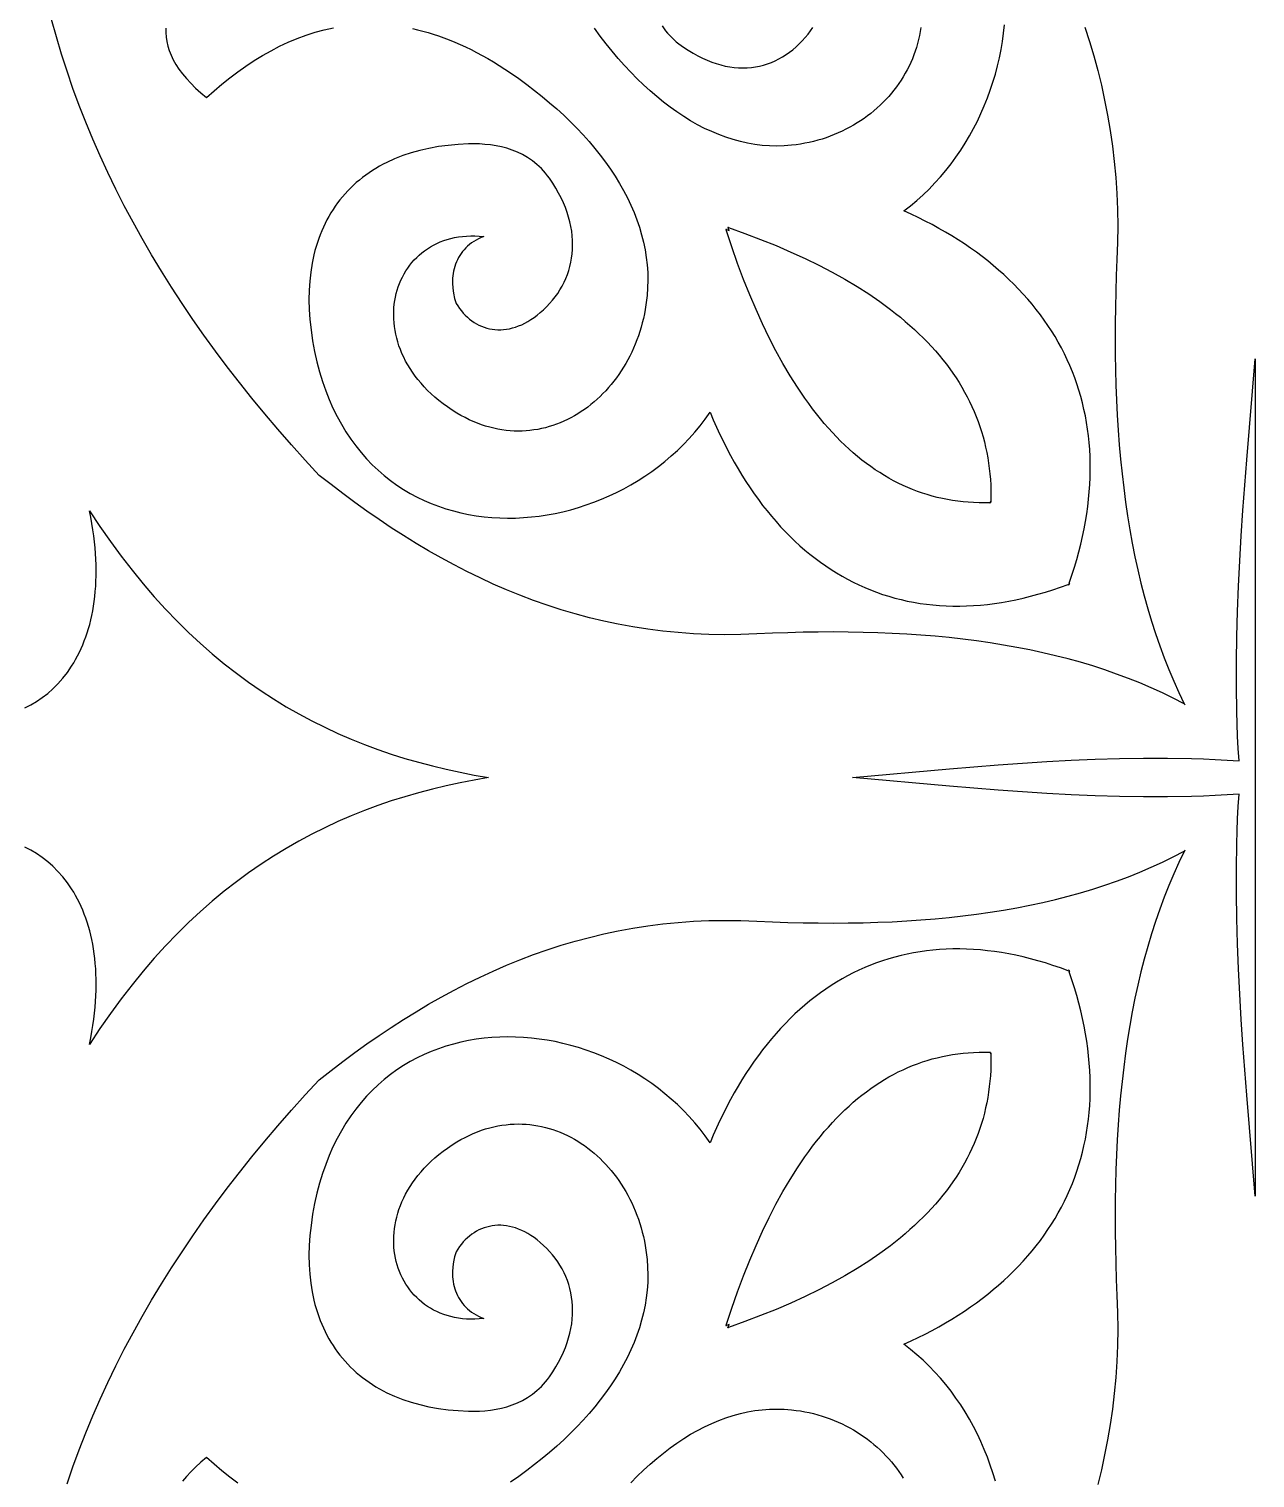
# Model space of a CAD drawing. Extents: x -375 to 375, y -1025 to 1025.
# Drawn here: x -197.2 to -125, y -509.4 to -424.1 of the extents above; entities that cross this region are included whole.
import ezdxf

# ---------------------------------------------------------------- set-up
doc = ezdxf.new("R2010")
doc.units = 0
doc.layers.add('LAYER_1', color=18, linetype='CONTINUOUS')

msp = doc.modelspace()

# ---------------------------------------------------------------- linework, layer by layer
at = {"layer": 'LAYER_1'}
for points in [[(-135.022, -423.998), (-134.749, -424.839), (-134.494, -425.69), (-134.26, -426.549), (-134.045, -427.418), (-133.85, -428.297), (-133.676, -429.186), (-133.523, -430.085), (-133.393, -430.995), (-133.284, -431.915), (-133.198, -432.846), (-133.135, -433.788), (-133.096, -434.742), (-133.081, -435.707), (-133.09, -436.684), (-133.125, -437.673), (-133.164, -438.624), (-133.196, -439.567), (-133.218, -440.504), (-133.231, -441.433), (-133.236, -442.355), (-133.231, -443.269), (-133.216, -444.176), (-133.191, -445.074), (-133.157, -445.965), (-133.112, -446.847), (-133.057, -447.721), (-132.992, -448.586), (-132.915, -449.442), (-132.828, -450.29), (-132.73, -451.128), (-132.62, -451.958), (-132.499, -452.777), (-132.366, -453.588), (-132.221, -454.388), (-132.064, -455.179), (-131.895, -455.959), (-131.713, -456.73), (-131.519, -457.49), (-131.312, -458.239), (-131.091, -458.978), (-130.858, -459.705), (-130.611, -460.422), (-130.35, -461.128), (-130.075, -461.822), (-129.787, -462.504), (-129.484, -463.175), (-129.167, -463.834), (-129.109, -463.891), (-129.129, -463.883), (-129.12, -463.902), (-129.175, -463.843), (-129.809, -463.513), (-130.454, -463.198), (-131.11, -462.897), (-131.777, -462.612), (-132.455, -462.341), (-133.144, -462.084), (-133.843, -461.841), (-134.553, -461.611), (-135.273, -461.396), (-136.004, -461.194), (-136.744, -461.005), (-137.495, -460.829), (-138.255, -460.665), (-139.024, -460.515), (-139.803, -460.376), (-140.591, -460.25), (-141.388, -460.136), (-142.194, -460.034), (-143.009, -459.943), (-143.832, -459.864), (-144.663, -459.796), (-145.503, -459.738), (-146.351, -459.692), (-147.207, -459.656), (-148.071, -459.631), (-148.942, -459.615), (-149.821, -459.61), (-150.707, -459.614), (-151.601, -459.628), (-152.501, -459.651), (-153.408, -459.684), (-154.322, -459.725), (-155.272, -459.761), (-156.211, -459.771), (-157.139, -459.755), (-158.055, -459.714), (-158.961, -459.649), (-159.856, -459.559), (-160.74, -459.446), (-161.614, -459.31), (-162.479, -459.151), (-163.333, -458.97), (-164.178, -458.768), (-165.013, -458.544), (-165.839, -458.3), (-166.656, -458.035), (-167.465, -457.751), (-168.265, -457.448), (-169.056, -457.126), (-169.84, -456.786), (-170.615, -456.428), (-171.383, -456.053), (-172.144, -455.661), (-172.897, -455.253), (-173.643, -454.829), (-174.382, -454.39), (-175.115, -453.936), (-175.841, -453.468), (-176.562, -452.986), (-177.276, -452.49), (-177.984, -451.982), (-178.687, -451.462), (-179.385, -450.93), (-180.077, -450.386), (-180.908, -449.487), (-181.72, -448.583), (-182.513, -447.675), (-183.286, -446.763), (-184.041, -445.847), (-184.776, -444.927), (-185.492, -444.002), (-186.188, -443.073), (-186.864, -442.14), (-187.52, -441.202), (-188.157, -440.26), (-188.774, -439.313), (-189.37, -438.362), (-189.947, -437.407), (-190.502, -436.447), (-191.038, -435.482), (-191.553, -434.513), (-192.047, -433.539), (-192.521, -432.561), (-192.974, -431.578), (-193.406, -430.59), (-193.817, -429.598), (-194.206, -428.601), (-194.575, -427.599), (-194.922, -426.592), (-195.247, -425.581), (-195.551, -424.564), (-195.833, -423.543)], [(-189.103, -424.047), (-189.111, -424.311), (-189.095, -424.577), (-189.057, -424.843), (-188.996, -425.111), (-188.912, -425.38), (-188.803, -425.65), (-188.671, -425.921), (-188.515, -426.194), (-188.335, -426.468), (-188.13, -426.744), (-187.899, -427.021), (-187.644, -427.299), (-187.363, -427.579), (-187.057, -427.86), (-186.724, -428.142), (-186.271, -427.741), (-185.812, -427.354), (-185.347, -426.983), (-184.874, -426.627), (-184.395, -426.289), (-183.91, -425.968), (-183.417, -425.667), (-182.918, -425.384), (-182.413, -425.123), (-181.9, -424.882), (-181.38, -424.664), (-180.854, -424.468), (-180.321, -424.297), (-179.781, -424.15), (-179.233, -424.028)], [(-174.599, -424.078), (-174.294, -424.147), (-173.987, -424.224), (-173.678, -424.31), (-173.367, -424.405), (-173.055, -424.508), (-172.741, -424.62), (-172.425, -424.741), (-172.106, -424.871), (-171.787, -425.01), (-171.465, -425.159), (-171.141, -425.316), (-170.816, -425.484), (-170.488, -425.66), (-170.159, -425.847), (-169.828, -426.043), (-169.495, -426.249), (-169.16, -426.466), (-168.823, -426.692), (-168.339, -427.029), (-167.866, -427.374), (-167.406, -427.724), (-166.958, -428.081), (-166.522, -428.444), (-166.1, -428.812), (-165.691, -429.187), (-165.295, -429.566), (-164.914, -429.951), (-164.547, -430.341), (-164.194, -430.736), (-163.857, -431.135), (-163.535, -431.539), (-163.229, -431.947), (-162.938, -432.359), (-162.664, -432.775), (-162.407, -433.195), (-162.167, -433.618), (-161.944, -434.044), (-161.739, -434.474), (-161.552, -434.907), (-161.384, -435.342), (-161.234, -435.78), (-161.103, -436.22), (-160.992, -436.662), (-160.9, -437.106), (-160.828, -437.552), (-160.777, -438), (-160.747, -438.449), (-160.737, -438.899), (-160.749, -439.35), (-160.783, -439.802), (-160.812, -440.077), (-160.849, -440.349), (-160.893, -440.619), (-160.943, -440.886), (-161, -441.149), (-161.064, -441.409), (-161.135, -441.666), (-161.212, -441.92), (-161.295, -442.17), (-161.384, -442.416), (-161.48, -442.658), (-161.581, -442.896), (-161.688, -443.13), (-161.801, -443.36), (-161.919, -443.586), (-162.043, -443.807), (-162.172, -444.024), (-162.306, -444.236), (-162.445, -444.443), (-162.589, -444.645), (-162.738, -444.842), (-162.892, -445.034), (-163.05, -445.22), (-163.213, -445.401), (-163.38, -445.576), (-163.552, -445.746), (-163.727, -445.91), (-163.906, -446.067), (-164.09, -446.219), (-164.277, -446.365), (-164.467, -446.504), (-164.661, -446.636), (-164.859, -446.763), (-165.059, -446.882), (-165.263, -446.994), (-165.47, -447.1), (-165.679, -447.198), (-165.892, -447.29), (-166.107, -447.374), (-166.324, -447.45), (-166.544, -447.519), (-166.766, -447.58), (-166.991, -447.633), (-167.217, -447.679), (-167.445, -447.716), (-167.675, -447.745), (-167.907, -447.766), (-168.14, -447.778), (-168.374, -447.782), (-168.61, -447.776), (-168.847, -447.763), (-169.086, -447.74), (-169.325, -447.708), (-169.564, -447.666), (-169.805, -447.616), (-170.046, -447.556), (-170.287, -447.486), (-170.529, -447.407), (-170.771, -447.318), (-171.013, -447.219), (-171.255, -447.11), (-171.497, -446.99), (-171.739, -446.86), (-171.98, -446.72), (-172.261, -446.542), (-172.53, -446.36), (-172.788, -446.172), (-173.033, -445.98), (-173.267, -445.784), (-173.49, -445.585), (-173.701, -445.381), (-173.901, -445.174), (-174.09, -444.965), (-174.267, -444.752), (-174.434, -444.537), (-174.59, -444.319), (-174.735, -444.099), (-174.869, -443.878), (-174.993, -443.655), (-175.107, -443.431), (-175.21, -443.206), (-175.303, -442.98), (-175.386, -442.754), (-175.459, -442.527), (-175.521, -442.3), (-175.575, -442.074), (-175.618, -441.849), (-175.652, -441.624), (-175.677, -441.4), (-175.692, -441.178), (-175.698, -440.957), (-175.694, -440.738), (-175.682, -440.521), (-175.661, -440.307), (-175.631, -440.095), (-175.592, -439.887), (-175.545, -439.681), (-175.489, -439.479), (-175.425, -439.281), (-175.352, -439.086), (-175.272, -438.896), (-175.183, -438.711), (-175.086, -438.53), (-174.982, -438.354), (-174.869, -438.183), (-174.75, -438.018), (-174.622, -437.859), (-174.487, -437.706), (-174.345, -437.559), (-174.196, -437.419), (-174.04, -437.286), (-173.876, -437.159), (-173.706, -437.04), (-173.529, -436.929), (-173.345, -436.826), (-173.155, -436.731), (-172.958, -436.644), (-172.755, -436.566), (-172.546, -436.497), (-172.33, -436.437), (-172.109, -436.386), (-171.882, -436.346), (-171.648, -436.315), (-171.41, -436.295), (-171.165, -436.285), (-170.915, -436.285), (-170.66, -436.297), (-170.399, -436.32), (-170.556, -436.385), (-170.706, -436.456), (-170.848, -436.533), (-170.983, -436.615), (-171.111, -436.702), (-171.232, -436.794), (-171.346, -436.892), (-171.453, -436.993), (-171.552, -437.099), (-171.645, -437.21), (-171.731, -437.324), (-171.81, -437.442), (-171.882, -437.564), (-171.948, -437.689), (-172.006, -437.817), (-172.058, -437.948), (-172.104, -438.081), (-172.142, -438.217), (-172.175, -438.356), (-172.2, -438.496), (-172.232, -438.782), (-172.239, -439.073), (-172.221, -439.369), (-172.177, -439.666), (-172.109, -439.964), (-172.018, -440.26), (-171.922, -440.414), (-171.821, -440.56), (-171.714, -440.7), (-171.602, -440.832), (-171.484, -440.957), (-171.362, -441.074), (-171.234, -441.183), (-171.102, -441.284), (-170.966, -441.377), (-170.825, -441.462), (-170.68, -441.538), (-170.531, -441.605), (-170.379, -441.664), (-170.223, -441.713), (-170.065, -441.752), (-169.903, -441.782), (-169.738, -441.803), (-169.571, -441.813), (-169.401, -441.813), (-169.23, -441.803), (-169.056, -441.783), (-168.88, -441.751), (-168.704, -441.709), (-168.525, -441.656), (-168.346, -441.591), (-168.165, -441.515), (-167.984, -441.427), (-167.803, -441.328), (-167.621, -441.216), (-167.439, -441.092), (-167.257, -440.955), (-167.075, -440.806), (-166.88, -440.633), (-166.693, -440.453), (-166.517, -440.266), (-166.35, -440.074), (-166.193, -439.875), (-166.046, -439.67), (-165.91, -439.459), (-165.785, -439.243), (-165.67, -439.021), (-165.567, -438.795), (-165.475, -438.563), (-165.394, -438.326), (-165.325, -438.085), (-165.268, -437.84), (-165.223, -437.59), (-165.191, -437.337), (-165.171, -437.079), (-165.164, -436.818), (-165.17, -436.554), (-165.189, -436.286), (-165.222, -436.016), (-165.268, -435.742), (-165.328, -435.466), (-165.403, -435.187), (-165.491, -434.907), (-165.594, -434.624), (-165.712, -434.339), (-165.845, -434.053), (-165.993, -433.765), (-166.156, -433.476), (-166.335, -433.185), (-166.529, -432.894), (-166.643, -432.741), (-166.76, -432.595), (-166.88, -432.456), (-167.005, -432.324), (-167.132, -432.199), (-167.263, -432.081), (-167.534, -431.864), (-167.816, -431.672), (-168.107, -431.504), (-168.407, -431.358), (-168.715, -431.234), (-169.029, -431.131), (-169.348, -431.046), (-169.671, -430.98), (-169.997, -430.93), (-170.324, -430.896), (-170.651, -430.876), (-170.977, -430.87), (-171.302, -430.875), (-171.91, -430.904), (-172.499, -430.957), (-173.07, -431.033), (-173.623, -431.132), (-174.157, -431.253), (-174.671, -431.397), (-175.167, -431.563), (-175.642, -431.75), (-176.098, -431.959), (-176.318, -432.071), (-176.534, -432.189), (-176.744, -432.311), (-176.949, -432.439), (-177.149, -432.571), (-177.344, -432.709), (-177.533, -432.851), (-177.718, -432.999), (-177.897, -433.151), (-178.071, -433.308), (-178.24, -433.47), (-178.403, -433.637), (-178.561, -433.808), (-178.713, -433.984), (-178.86, -434.165), (-179.002, -434.35), (-179.138, -434.54), (-179.268, -434.734), (-179.393, -434.933), (-179.513, -435.136), (-179.627, -435.343), (-179.735, -435.555), (-179.837, -435.771), (-179.934, -435.991), (-180.025, -436.215), (-180.111, -436.444), (-180.19, -436.676), (-180.264, -436.913), (-180.332, -437.153), (-180.394, -437.398), (-180.5, -437.898), (-180.583, -438.414), (-180.641, -438.945), (-180.675, -439.49), (-180.685, -440.05), (-180.67, -440.624), (-180.629, -441.21), (-180.564, -441.811), (-180.467, -442.461), (-180.351, -443.091), (-180.216, -443.7), (-180.062, -444.287), (-179.89, -444.854), (-179.7, -445.401), (-179.494, -445.926), (-179.271, -446.432), (-179.032, -446.917), (-178.778, -447.382), (-178.509, -447.827), (-178.225, -448.252), (-177.928, -448.658), (-177.618, -449.044), (-177.295, -449.411), (-176.96, -449.759), (-176.613, -450.087), (-176.255, -450.397), (-175.887, -450.688), (-175.508, -450.96), (-175.12, -451.214), (-174.723, -451.449), (-174.318, -451.667), (-173.905, -451.866), (-173.484, -452.047), (-173.057, -452.21), (-172.623, -452.356), (-172.184, -452.485), (-171.74, -452.596), (-171.291, -452.689), (-170.837, -452.766), (-170.38, -452.826), (-169.921, -452.869), (-169.458, -452.896), (-168.994, -452.905), (-168.528, -452.899), (-168.061, -452.877), (-167.594, -452.838), (-167.127, -452.783), (-166.661, -452.713), (-166.196, -452.627), (-165.733, -452.526), (-165.272, -452.409), (-164.813, -452.277), (-164.359, -452.13), (-163.908, -451.969), (-163.462, -451.792), (-163.02, -451.601), (-162.584, -451.395), (-162.154, -451.175), (-161.731, -450.941), (-161.315, -450.693), (-160.907, -450.431), (-160.506, -450.155), (-160.115, -449.866), (-159.733, -449.563), (-159.36, -449.247), (-158.998, -448.917), (-158.647, -448.575), (-158.307, -448.219), (-157.979, -447.851), (-157.664, -447.471), (-157.361, -447.078), (-157.073, -446.672), (-156.885, -447.117), (-156.692, -447.554), (-156.493, -447.982), (-156.29, -448.403), (-156.081, -448.815), (-155.868, -449.219), (-155.649, -449.615), (-155.425, -450.003), (-155.197, -450.382), (-154.963, -450.753), (-154.724, -451.116), (-154.481, -451.47), (-154.233, -451.815), (-153.98, -452.152), (-153.722, -452.48), (-153.46, -452.799), (-153.193, -453.11), (-152.921, -453.411), (-152.644, -453.704), (-152.363, -453.988), (-152.078, -454.263), (-151.788, -454.529), (-151.493, -454.785), (-151.194, -455.033), (-150.891, -455.271), (-150.583, -455.5), (-150.271, -455.72), (-149.955, -455.931), (-149.634, -456.132), (-149.31, -456.323), (-148.981, -456.505), (-148.647, -456.677), (-148.31, -456.84), (-147.969, -456.993), (-147.623, -457.136), (-147.274, -457.27), (-146.92, -457.393), (-146.563, -457.507), (-146.202, -457.61), (-145.837, -457.704), (-145.468, -457.788), (-145.095, -457.861), (-144.718, -457.924), (-144.338, -457.977), (-143.954, -458.02), (-143.566, -458.052), (-143.175, -458.074), (-142.78, -458.086), (-142.382, -458.087), (-141.98, -458.077), (-141.575, -458.057), (-141.166, -458.026), (-140.754, -457.985), (-140.338, -457.933), (-139.919, -457.869), (-139.497, -457.795), (-139.071, -457.71), (-138.643, -457.614), (-138.211, -457.507), (-137.775, -457.389), (-137.337, -457.26), (-136.896, -457.119), (-136.451, -456.968), (-136.004, -456.805), (-135.964, -456.848), (-135.964, -456.828), (-135.963, -456.816), (-135.97, -456.806), (-135.958, -456.801), (-135.955, -456.788), (-135.945, -456.796), (-135.94, -456.796), (-135.94, -456.791), (-135.947, -456.781), (-135.935, -456.777), (-135.931, -456.765), (-135.921, -456.773), (-135.91, -456.771), (-135.892, -456.771), (-135.932, -456.729), (-135.775, -456.264), (-135.629, -455.801), (-135.494, -455.342), (-135.37, -454.886), (-135.256, -454.434), (-135.153, -453.984), (-135.061, -453.538), (-134.979, -453.095), (-134.908, -452.656), (-134.848, -452.22), (-134.797, -451.788), (-134.757, -451.359), (-134.728, -450.934), (-134.708, -450.512), (-134.699, -450.094), (-134.7, -449.679), (-134.711, -449.269), (-134.732, -448.862), (-134.764, -448.458), (-134.805, -448.059), (-134.856, -447.663), (-134.916, -447.271), (-134.987, -446.884), (-135.067, -446.5), (-135.157, -446.12), (-135.257, -445.744), (-135.366, -445.372), (-135.485, -445.005), (-135.613, -444.641), (-135.751, -444.282), (-135.898, -443.927), (-136.054, -443.576), (-136.22, -443.229), (-136.395, -442.887), (-136.579, -442.549), (-136.772, -442.215), (-136.974, -441.886), (-137.186, -441.561), (-137.406, -441.241), (-137.635, -440.926), (-137.873, -440.615), (-138.12, -440.308), (-138.375, -440.007), (-138.639, -439.709), (-138.912, -439.417), (-139.194, -439.13), (-139.484, -438.847), (-139.782, -438.569), (-140.089, -438.296), (-140.405, -438.028), (-140.728, -437.765), (-141.06, -437.506), (-141.401, -437.253), (-141.749, -437.005), (-142.106, -436.762), (-142.47, -436.524), (-142.843, -436.291), (-143.224, -436.064), (-143.612, -435.842), (-144.009, -435.625), (-144.413, -435.413), (-144.825, -435.207), (-145.245, -435.006), (-145.672, -434.81), (-145.283, -434.51), (-144.905, -434.195), (-144.539, -433.867), (-144.185, -433.526), (-143.844, -433.172), (-143.514, -432.807), (-143.198, -432.43), (-142.894, -432.043), (-142.603, -431.645), (-142.324, -431.238), (-142.059, -430.821), (-141.807, -430.396), (-141.569, -429.963), (-141.344, -429.523), (-141.132, -429.076), (-140.935, -428.622), (-140.751, -428.163), (-140.581, -427.699), (-140.426, -427.23), (-140.284, -426.757), (-140.158, -426.28), (-140.045, -425.8), (-139.948, -425.318), (-139.865, -424.835), (-139.798, -424.35), (-139.745, -423.864)], [(-144.668, -424.019), (-144.704, -424.256), (-144.747, -424.492), (-144.799, -424.725), (-144.857, -424.956), (-144.924, -425.185), (-144.997, -425.411), (-145.078, -425.635), (-145.165, -425.856), (-145.26, -426.074), (-145.361, -426.289), (-145.47, -426.501), (-145.584, -426.71), (-145.706, -426.915), (-145.833, -427.117), (-145.967, -427.315), (-146.107, -427.51), (-146.252, -427.7), (-146.404, -427.887), (-146.562, -428.07), (-146.725, -428.248), (-146.893, -428.422), (-147.067, -428.591), (-147.246, -428.756), (-147.43, -428.916), (-147.62, -429.071), (-147.814, -429.221), (-148.013, -429.366), (-148.216, -429.505), (-148.425, -429.639), (-148.637, -429.768), (-148.854, -429.891), (-149.075, -430.008), (-149.3, -430.12), (-149.529, -430.225), (-149.762, -430.324), (-149.999, -430.417), (-150.239, -430.504), (-150.482, -430.584), (-150.729, -430.657), (-150.98, -430.724), (-151.233, -430.783), (-151.489, -430.836), (-151.748, -430.881), (-152.01, -430.919), (-152.274, -430.95), (-152.709, -430.985), (-153.142, -430.997), (-153.575, -430.988), (-154.007, -430.956), (-154.437, -430.903), (-154.866, -430.828), (-155.293, -430.733), (-155.718, -430.617), (-156.141, -430.481), (-156.562, -430.325), (-156.98, -430.149), (-157.396, -429.955), (-157.809, -429.742), (-158.219, -429.51), (-158.625, -429.26), (-159.029, -428.992), (-159.429, -428.707), (-159.825, -428.405), (-160.217, -428.087), (-160.605, -427.752), (-160.989, -427.401), (-161.369, -427.034), (-161.743, -426.652), (-162.113, -426.256), (-162.478, -425.844), (-162.838, -425.418), (-163.192, -424.979), (-163.541, -424.526), (-163.884, -424.06)], [(-159.904, -423.927), (-159.696, -424.209), (-159.582, -424.345), (-159.462, -424.477), (-159.335, -424.607), (-159.202, -424.732), (-159.062, -424.854), (-158.914, -424.972), (-158.635, -425.174), (-158.356, -425.36), (-158.078, -425.53), (-157.801, -425.684), (-157.526, -425.822), (-157.253, -425.945), (-156.981, -426.052), (-156.711, -426.144), (-156.443, -426.221), (-156.178, -426.284), (-155.915, -426.332), (-155.655, -426.366), (-155.397, -426.386), (-155.143, -426.392), (-154.892, -426.385), (-154.645, -426.364), (-154.401, -426.331), (-154.161, -426.284), (-153.925, -426.225), (-153.693, -426.153), (-153.466, -426.069), (-153.243, -425.973), (-153.025, -425.865), (-152.812, -425.746), (-152.604, -425.616), (-152.402, -425.474), (-152.205, -425.322), (-152.014, -425.158), (-151.828, -424.985), (-151.649, -424.801), (-151.476, -424.607), (-151.309, -424.404), (-151.166, -424.215), (-151.035, -424.025)], [(-197.407, -464.082), (-197.058, -463.904), (-196.717, -463.701), (-196.386, -463.475), (-196.065, -463.225), (-195.755, -462.951), (-195.458, -462.653), (-195.175, -462.331), (-194.907, -461.986), (-194.654, -461.617), (-194.534, -461.423), (-194.418, -461.224), (-194.306, -461.018), (-194.2, -460.807), (-194.098, -460.59), (-194, -460.366), (-193.908, -460.137), (-193.821, -459.902), (-193.739, -459.661), (-193.663, -459.413), (-193.592, -459.16), (-193.526, -458.901), (-193.467, -458.636), (-193.413, -458.365), (-193.365, -458.088), (-193.324, -457.806), (-193.289, -457.517), (-193.26, -457.222), (-193.238, -456.921), (-193.222, -456.614), (-193.213, -456.302), (-193.212, -455.983), (-193.217, -455.659), (-193.229, -455.328), (-193.249, -454.992), (-193.276, -454.649), (-193.311, -454.301), (-193.354, -453.946), (-193.405, -453.586), (-193.463, -453.22), (-193.53, -452.847), (-193.605, -452.469), (-192.992, -453.397), (-192.37, -454.29), (-191.739, -455.15), (-191.099, -455.977), (-190.45, -456.772), (-189.793, -457.535), (-189.127, -458.268), (-188.452, -458.969), (-187.769, -459.641), (-187.078, -460.284), (-186.379, -460.897), (-185.673, -461.483), (-184.958, -462.041), (-184.236, -462.572), (-183.507, -463.076), (-182.77, -463.555), (-182.027, -464.009), (-181.276, -464.437), (-180.519, -464.842), (-179.755, -465.223), (-178.985, -465.582), (-178.208, -465.918), (-177.425, -466.232), (-176.636, -466.525), (-175.841, -466.798), (-175.04, -467.05), (-174.234, -467.283), (-173.422, -467.498), (-172.605, -467.694), (-171.783, -467.872), (-170.956, -468.033), (-170.124, -468.179), (-170.956, -468.325), (-171.783, -468.487), (-172.605, -468.665), (-173.422, -468.861), (-174.234, -469.075), (-175.04, -469.308), (-175.841, -469.561), (-176.636, -469.833), (-177.425, -470.127), (-178.208, -470.441), (-178.985, -470.777), (-179.755, -471.135), (-180.519, -471.516), (-181.276, -471.921), (-182.027, -472.35), (-182.77, -472.804), (-183.507, -473.282), (-184.236, -473.787), (-184.958, -474.318), (-185.673, -474.876), (-186.379, -475.461), (-187.078, -476.075), (-187.769, -476.718), (-188.452, -477.389), (-189.127, -478.091), (-189.793, -478.823), (-190.45, -479.586), (-191.099, -480.381), (-191.739, -481.209), (-192.37, -482.069), (-192.992, -482.962), (-193.605, -483.889), (-193.53, -483.511), (-193.463, -483.139), (-193.405, -482.773), (-193.354, -482.412), (-193.311, -482.058), (-193.276, -481.71), (-193.249, -481.367), (-193.229, -481.031), (-193.217, -480.7), (-193.212, -480.375), (-193.213, -480.057), (-193.222, -479.744), (-193.238, -479.437), (-193.26, -479.137), (-193.289, -478.842), (-193.324, -478.553), (-193.365, -478.27), (-193.413, -477.993), (-193.467, -477.722), (-193.526, -477.457), (-193.592, -477.198), (-193.663, -476.945), (-193.739, -476.698), (-193.821, -476.457), (-193.908, -476.222), (-194, -475.992), (-194.098, -475.769), (-194.2, -475.552), (-194.306, -475.34), (-194.418, -475.135), (-194.534, -474.935), (-194.654, -474.742), (-194.907, -474.373), (-195.175, -474.027), (-195.458, -473.706), (-195.755, -473.408), (-196.065, -473.134), (-196.386, -472.884), (-196.717, -472.658), (-197.058, -472.455), (-197.407, -472.276)], [(-194.922, -509.766), (-194.575, -508.76), (-194.206, -507.758), (-193.817, -506.761), (-193.406, -505.768), (-192.974, -504.781), (-192.521, -503.798), (-192.047, -502.819), (-191.553, -501.846), (-191.038, -500.877), (-190.502, -499.912), (-189.947, -498.952), (-189.37, -497.997), (-188.774, -497.046), (-188.157, -496.099), (-187.52, -495.157), (-186.864, -494.219), (-186.188, -493.286), (-185.492, -492.357), (-184.776, -491.432), (-184.041, -490.511), (-183.286, -489.595), (-182.513, -488.683), (-181.72, -487.775), (-180.908, -486.872), (-180.077, -485.972), (-179.385, -485.429), (-178.687, -484.897), (-177.984, -484.376), (-177.276, -483.868), (-176.562, -483.373), (-175.841, -482.891), (-175.115, -482.423), (-174.382, -481.969), (-173.643, -481.53), (-172.897, -481.106), (-172.144, -480.698), (-171.383, -480.306), (-170.615, -479.931), (-169.84, -479.573), (-169.056, -479.233), (-168.265, -478.911), (-167.465, -478.607), (-166.656, -478.323), (-165.839, -478.059), (-165.013, -477.814), (-164.178, -477.591), (-163.333, -477.388), (-162.479, -477.207), (-161.614, -477.048), (-160.74, -476.912), (-159.856, -476.799), (-158.961, -476.71), (-158.055, -476.644), (-157.139, -476.603), (-156.211, -476.588), (-155.272, -476.598), (-154.322, -476.633), (-153.408, -476.675), (-152.501, -476.707), (-151.601, -476.73), (-150.707, -476.744), (-149.821, -476.749), (-148.942, -476.743), (-148.071, -476.728), (-147.207, -476.703), (-146.351, -476.667), (-145.503, -476.62), (-144.663, -476.563), (-143.832, -476.495), (-143.009, -476.415), (-142.194, -476.325), (-141.388, -476.222), (-140.591, -476.108), (-139.803, -475.982), (-139.024, -475.844), (-138.255, -475.693), (-137.495, -475.53), (-136.744, -475.354), (-136.004, -475.165), (-135.273, -474.963), (-134.553, -474.747), (-133.843, -474.518), (-133.144, -474.275), (-132.455, -474.018), (-131.777, -473.747), (-131.11, -473.461), (-130.454, -473.161), (-129.809, -472.846), (-129.175, -472.516), (-129.12, -472.456), (-129.129, -472.476), (-129.109, -472.467), (-129.167, -472.525), (-129.484, -473.184), (-129.787, -473.854), (-130.075, -474.537), (-130.35, -475.231), (-130.611, -475.936), (-130.858, -476.653), (-131.091, -477.381), (-131.312, -478.12), (-131.519, -478.869), (-131.713, -479.629), (-131.895, -480.399), (-132.064, -481.18), (-132.221, -481.97), (-132.366, -482.771), (-132.499, -483.581), (-132.62, -484.401), (-132.73, -485.23), (-132.828, -486.069), (-132.915, -486.916), (-132.992, -487.773), (-133.057, -488.638), (-133.112, -489.512), (-133.157, -490.394), (-133.191, -491.284), (-133.216, -492.183), (-133.231, -493.089), (-133.236, -494.004), (-133.231, -494.926), (-133.218, -495.855), (-133.196, -496.791), (-133.164, -497.735), (-133.125, -498.686), (-133.09, -499.675), (-133.081, -500.652), (-133.096, -501.617), (-133.135, -502.57), (-133.198, -503.513), (-133.284, -504.444), (-133.393, -505.364), (-133.523, -506.273), (-133.676, -507.173), (-133.85, -508.062), (-134.045, -508.94), (-134.26, -509.81)], [(-140.284, -509.602), (-140.426, -509.129), (-140.581, -508.66), (-140.751, -508.195), (-140.935, -507.736), (-141.132, -507.283), (-141.344, -506.836), (-141.569, -506.395), (-141.807, -505.962), (-142.059, -505.537), (-142.324, -505.121), (-142.603, -504.714), (-142.894, -504.316), (-143.198, -503.928), (-143.514, -503.552), (-143.844, -503.186), (-144.185, -502.833), (-144.539, -502.492), (-144.905, -502.163), (-145.283, -501.849), (-145.672, -501.548), (-145.245, -501.353), (-144.825, -501.152), (-144.413, -500.946), (-144.009, -500.734), (-143.612, -500.517), (-143.224, -500.295), (-142.843, -500.067), (-142.47, -499.834), (-142.106, -499.597), (-141.749, -499.354), (-141.401, -499.105), (-141.06, -498.852), (-140.728, -498.594), (-140.405, -498.331), (-140.089, -498.063), (-139.782, -497.79), (-139.484, -497.512), (-139.194, -497.229), (-138.912, -496.941), (-138.639, -496.649), (-138.375, -496.352), (-138.12, -496.05), (-137.873, -495.744), (-137.635, -495.433), (-137.406, -495.117), (-137.186, -494.797), (-136.974, -494.473), (-136.772, -494.143), (-136.579, -493.81), (-136.395, -493.472), (-136.22, -493.13), (-136.054, -492.783), (-135.898, -492.432), (-135.751, -492.077), (-135.613, -491.718), (-135.485, -491.354), (-135.366, -490.986), (-135.257, -490.615), (-135.157, -490.239), (-135.067, -489.859), (-134.987, -489.475), (-134.916, -489.087), (-134.856, -488.695), (-134.805, -488.3), (-134.764, -487.9), (-134.732, -487.497), (-134.711, -487.09), (-134.7, -486.679), (-134.699, -486.265), (-134.708, -485.847), (-134.728, -485.425), (-134.757, -485), (-134.797, -484.571), (-134.848, -484.138), (-134.908, -483.702), (-134.979, -483.263), (-135.061, -482.82), (-135.153, -482.374), (-135.256, -481.925), (-135.37, -481.472), (-135.494, -481.016), (-135.629, -480.557), (-135.775, -480.095), (-135.932, -479.629), (-135.892, -479.588), (-135.91, -479.588), (-135.921, -479.586), (-135.931, -479.594), (-135.935, -479.581), (-135.947, -479.577), (-135.94, -479.567), (-135.94, -479.563), (-135.945, -479.562), (-135.955, -479.57), (-135.958, -479.558), (-135.97, -479.553), (-135.963, -479.543), (-135.964, -479.531), (-135.964, -479.511), (-136.004, -479.554), (-136.451, -479.391), (-136.896, -479.239), (-137.337, -479.099), (-137.775, -478.969), (-138.211, -478.851), (-138.643, -478.744), (-139.071, -478.648), (-139.497, -478.563), (-139.919, -478.489), (-140.338, -478.426), (-140.754, -478.374), (-141.166, -478.332), (-141.575, -478.301), (-141.98, -478.281), (-142.382, -478.272), (-142.78, -478.273), (-143.175, -478.284), (-143.566, -478.306), (-143.954, -478.339), (-144.338, -478.381), (-144.718, -478.434), (-145.095, -478.498), (-145.468, -478.571), (-145.837, -478.655), (-146.202, -478.748), (-146.563, -478.852), (-146.92, -478.966), (-147.274, -479.089), (-147.623, -479.222), (-147.969, -479.366), (-148.31, -479.519), (-148.647, -479.681), (-148.981, -479.854), (-149.31, -480.036), (-149.634, -480.227), (-149.955, -480.428), (-150.271, -480.638), (-150.583, -480.858), (-150.891, -481.087), (-151.194, -481.326), (-151.493, -481.573), (-151.788, -481.83), (-152.078, -482.096), (-152.363, -482.371), (-152.644, -482.654), (-152.921, -482.947), (-153.193, -483.249), (-153.46, -483.56), (-153.722, -483.879), (-153.98, -484.207), (-154.233, -484.544), (-154.481, -484.889), (-154.724, -485.243), (-154.963, -485.605), (-155.197, -485.976), (-155.425, -486.356), (-155.649, -486.743), (-155.868, -487.139), (-156.081, -487.543), (-156.29, -487.956), (-156.493, -488.376), (-156.692, -488.805), (-156.885, -489.242), (-157.073, -489.686), (-157.361, -489.281), (-157.664, -488.888), (-157.979, -488.507), (-158.307, -488.139), (-158.647, -487.784), (-158.998, -487.441), (-159.36, -487.112), (-159.733, -486.796), (-160.115, -486.493), (-160.506, -486.204), (-160.907, -485.928), (-161.315, -485.666), (-161.731, -485.417), (-162.154, -485.183), (-162.584, -484.963), (-163.02, -484.758), (-163.462, -484.567), (-163.908, -484.39), (-164.359, -484.228), (-164.813, -484.081), (-165.272, -483.949), (-165.733, -483.833), (-166.196, -483.731), (-166.661, -483.645), (-167.127, -483.575), (-167.594, -483.521), (-168.061, -483.482), (-168.528, -483.459), (-168.994, -483.453), (-169.458, -483.463), (-169.921, -483.49), (-170.38, -483.533), (-170.837, -483.592), (-171.291, -483.669), (-171.74, -483.763), (-172.184, -483.874), (-172.623, -484.002), (-173.057, -484.148), (-173.484, -484.312), (-173.905, -484.493), (-174.318, -484.692), (-174.723, -484.909), (-175.12, -485.145), (-175.508, -485.398), (-175.887, -485.671), (-176.255, -485.962), (-176.613, -486.271), (-176.96, -486.6), (-177.295, -486.947), (-177.618, -487.314), (-177.928, -487.701), (-178.225, -488.106), (-178.509, -488.532), (-178.778, -488.977), (-179.032, -489.442), (-179.271, -489.927), (-179.494, -490.432), (-179.7, -490.958), (-179.89, -491.504), (-180.062, -492.071), (-180.216, -492.659), (-180.351, -493.267), (-180.467, -493.897), (-180.564, -494.548), (-180.629, -495.148), (-180.67, -495.735), (-180.685, -496.309), (-180.675, -496.868), (-180.641, -497.413), (-180.583, -497.944), (-180.5, -498.46), (-180.394, -498.961), (-180.332, -499.205), (-180.264, -499.446), (-180.19, -499.682), (-180.111, -499.915), (-180.025, -500.143), (-179.934, -500.368), (-179.837, -500.588), (-179.735, -500.804), (-179.627, -501.015), (-179.513, -501.223), (-179.393, -501.426), (-179.268, -501.624), (-179.138, -501.819), (-179.002, -502.008), (-178.86, -502.193), (-178.713, -502.374), (-178.561, -502.55), (-178.403, -502.722), (-178.24, -502.888), (-178.071, -503.05), (-177.897, -503.207), (-177.718, -503.36), (-177.533, -503.507), (-177.344, -503.65), (-177.149, -503.787), (-176.949, -503.92), (-176.744, -504.048), (-176.534, -504.17), (-176.318, -504.287), (-176.098, -504.4), (-175.642, -504.608), (-175.167, -504.796), (-174.671, -504.961), (-174.157, -505.105), (-173.623, -505.227), (-173.07, -505.326), (-172.499, -505.402), (-171.91, -505.454), (-171.302, -505.483), (-170.977, -505.489), (-170.651, -505.482), (-170.324, -505.463), (-169.997, -505.429), (-169.671, -505.379), (-169.348, -505.312), (-169.029, -505.228), (-168.715, -505.124), (-168.407, -505), (-168.107, -504.855), (-167.816, -504.687), (-167.534, -504.495), (-167.263, -504.278), (-167.132, -504.159), (-167.005, -504.034), (-166.88, -503.902), (-166.76, -503.764), (-166.643, -503.618), (-166.529, -503.464), (-166.335, -503.173), (-166.156, -502.883), (-165.993, -502.594), (-165.845, -502.306), (-165.712, -502.02), (-165.594, -501.735), (-165.491, -501.452), (-165.403, -501.171), (-165.328, -500.893), (-165.268, -500.617), (-165.222, -500.343), (-165.189, -500.072), (-165.17, -499.805), (-165.164, -499.54), (-165.171, -499.279), (-165.191, -499.022), (-165.223, -498.768), (-165.268, -498.519), (-165.325, -498.273), (-165.394, -498.032), (-165.475, -497.796), (-165.567, -497.564), (-165.67, -497.337), (-165.785, -497.116), (-165.91, -496.9), (-166.046, -496.689), (-166.193, -496.484), (-166.35, -496.285), (-166.517, -496.092), (-166.693, -495.906), (-166.88, -495.726), (-167.075, -495.552), (-167.257, -495.403), (-167.439, -495.267), (-167.621, -495.143), (-167.803, -495.031), (-167.984, -494.931), (-168.165, -494.843), (-168.346, -494.767), (-168.525, -494.703), (-168.704, -494.649), (-168.88, -494.607), (-169.056, -494.576), (-169.23, -494.555), (-169.401, -494.545), (-169.571, -494.545), (-169.738, -494.556), (-169.903, -494.576), (-170.065, -494.606), (-170.223, -494.646), (-170.379, -494.695), (-170.531, -494.753), (-170.68, -494.82), (-170.825, -494.897), (-170.966, -494.981), (-171.102, -495.074), (-171.234, -495.175), (-171.362, -495.285), (-171.484, -495.402), (-171.602, -495.527), (-171.714, -495.659), (-171.821, -495.798), (-171.922, -495.945), (-172.018, -496.098), (-172.109, -496.395), (-172.177, -496.692), (-172.221, -496.99), (-172.239, -497.285), (-172.232, -497.577), (-172.2, -497.863), (-172.175, -498.003), (-172.142, -498.141), (-172.104, -498.277), (-172.058, -498.411), (-172.006, -498.542), (-171.948, -498.67), (-171.882, -498.795), (-171.81, -498.916), (-171.731, -499.035), (-171.645, -499.149), (-171.552, -499.259), (-171.453, -499.365), (-171.346, -499.467), (-171.232, -499.564), (-171.111, -499.657), (-170.983, -499.744), (-170.848, -499.826), (-170.706, -499.902), (-170.556, -499.973), (-170.399, -500.038), (-170.66, -500.061), (-170.915, -500.073), (-171.165, -500.074), (-171.41, -500.064), (-171.648, -500.044), (-171.882, -500.013), (-172.109, -499.972), (-172.33, -499.922), (-172.546, -499.862), (-172.755, -499.793), (-172.958, -499.715), (-173.155, -499.628), (-173.345, -499.533), (-173.529, -499.429), (-173.706, -499.318), (-173.876, -499.199), (-174.04, -499.073), (-174.196, -498.94), (-174.345, -498.799), (-174.487, -498.653), (-174.622, -498.499), (-174.75, -498.34), (-174.869, -498.175), (-174.982, -498.005), (-175.086, -497.829), (-175.183, -497.648), (-175.272, -497.462), (-175.352, -497.272), (-175.425, -497.078), (-175.489, -496.879), (-175.545, -496.677), (-175.592, -496.472), (-175.631, -496.263), (-175.661, -496.051), (-175.682, -495.837), (-175.694, -495.62), (-175.698, -495.402), (-175.692, -495.181), (-175.677, -494.959), (-175.652, -494.735), (-175.618, -494.51), (-175.575, -494.284), (-175.521, -494.058), (-175.459, -493.832), (-175.386, -493.605), (-175.303, -493.379), (-175.21, -493.153), (-175.107, -492.928), (-174.993, -492.703), (-174.869, -492.481), (-174.735, -492.259), (-174.59, -492.04), (-174.434, -491.822), (-174.267, -491.607), (-174.09, -491.394), (-173.901, -491.184), (-173.701, -490.977), (-173.49, -490.774), (-173.267, -490.574), (-173.033, -490.378), (-172.788, -490.186), (-172.53, -489.999), (-172.261, -489.816), (-171.98, -489.638), (-171.739, -489.498), (-171.497, -489.368), (-171.255, -489.249), (-171.013, -489.14), (-170.771, -489.041), (-170.529, -488.952), (-170.287, -488.872), (-170.046, -488.803), (-169.805, -488.743), (-169.564, -488.692), (-169.325, -488.651), (-169.086, -488.619), (-168.847, -488.596), (-168.61, -488.582), (-168.374, -488.577), (-168.14, -488.581), (-167.907, -488.593), (-167.675, -488.614), (-167.445, -488.643), (-167.217, -488.68), (-166.991, -488.725), (-166.766, -488.779), (-166.544, -488.84), (-166.324, -488.909), (-166.107, -488.985), (-165.892, -489.069), (-165.679, -489.16), (-165.47, -489.259), (-165.263, -489.364), (-165.059, -489.477), (-164.859, -489.596), (-164.661, -489.722), (-164.467, -489.855), (-164.277, -489.994), (-164.09, -490.14), (-163.906, -490.291), (-163.727, -490.449), (-163.552, -490.613), (-163.38, -490.782), (-163.213, -490.958), (-163.05, -491.139), (-162.892, -491.325), (-162.738, -491.517), (-162.589, -491.714), (-162.445, -491.916), (-162.306, -492.123), (-162.172, -492.335), (-162.043, -492.551), (-161.919, -492.773), (-161.801, -492.998), (-161.688, -493.228), (-161.581, -493.462), (-161.48, -493.701), (-161.384, -493.943), (-161.295, -494.189), (-161.212, -494.439), (-161.135, -494.692), (-161.064, -494.949), (-161, -495.21), (-160.943, -495.473), (-160.893, -495.74), (-160.849, -496.009), (-160.812, -496.282), (-160.783, -496.557), (-160.749, -497.009), (-160.737, -497.46), (-160.747, -497.91), (-160.777, -498.359), (-160.828, -498.806), (-160.9, -499.252), (-160.992, -499.697), (-161.103, -500.139), (-161.234, -500.579), (-161.384, -501.017), (-161.552, -501.452), (-161.739, -501.885), (-161.944, -502.314), (-162.167, -502.741), (-162.407, -503.164), (-162.664, -503.584), (-162.938, -504), (-163.229, -504.412), (-163.535, -504.82), (-163.857, -505.224), (-164.194, -505.623), (-164.547, -506.018), (-164.914, -506.408), (-165.295, -506.792), (-165.691, -507.172), (-166.1, -507.546), (-166.522, -507.915), (-166.958, -508.278), (-167.406, -508.634), (-167.866, -508.985), (-168.339, -509.329), (-168.823, -509.667)], [(-161.743, -509.706), (-161.369, -509.324), (-160.989, -508.958), (-160.605, -508.607), (-160.217, -508.272), (-159.825, -507.953), (-159.429, -507.651), (-159.029, -507.366), (-158.625, -507.099), (-158.219, -506.849), (-157.809, -506.617), (-157.396, -506.404), (-156.98, -506.209), (-156.562, -506.034), (-156.141, -505.878), (-155.718, -505.742), (-155.293, -505.626), (-154.866, -505.53), (-154.437, -505.456), (-154.007, -505.403), (-153.575, -505.371), (-153.142, -505.361), (-152.709, -505.374), (-152.274, -505.409), (-152.01, -505.44), (-151.748, -505.478), (-151.489, -505.523), (-151.233, -505.576), (-150.98, -505.635), (-150.729, -505.702), (-150.482, -505.775), (-150.239, -505.855), (-149.999, -505.941), (-149.762, -506.034), (-149.529, -506.133), (-149.3, -506.239), (-149.075, -506.35), (-148.854, -506.467), (-148.637, -506.59), (-148.425, -506.719), (-148.216, -506.853), (-148.013, -506.993), (-147.814, -507.138), (-147.62, -507.288), (-147.43, -507.443), (-147.246, -507.603), (-147.067, -507.768), (-146.893, -507.937), (-146.725, -508.111), (-146.562, -508.289), (-146.404, -508.472), (-146.252, -508.658), (-146.107, -508.849), (-145.967, -509.043), (-145.833, -509.242), (-145.706, -509.443)], [(-184.874, -509.731), (-185.347, -509.376), (-185.812, -509.004), (-186.271, -508.618), (-186.724, -508.216), (-187.057, -508.499), (-187.363, -508.78), (-187.644, -509.06), (-187.899, -509.338), (-188.13, -509.615)]]:
    msp.add_lwpolyline(points, dxfattribs=at)
for points in [[(-155.998, -435.796), (-155.033, -436.141), (-154.098, -436.496), (-153.194, -436.861), (-152.322, -437.237), (-151.48, -437.623), (-150.67, -438.019), (-149.89, -438.426), (-149.142, -438.843), (-148.425, -439.27), (-147.739, -439.708), (-147.085, -440.156), (-146.461, -440.614), (-146.161, -440.847), (-145.869, -441.082), (-145.584, -441.321), (-145.308, -441.561), (-145.039, -441.805), (-144.778, -442.05), (-144.524, -442.299), (-144.279, -442.55), (-144.041, -442.804), (-143.811, -443.06), (-143.589, -443.318), (-143.375, -443.58), (-143.168, -443.844), (-142.97, -444.11), (-142.779, -444.379), (-142.596, -444.651), (-142.42, -444.925), (-142.253, -445.202), (-142.093, -445.481), (-141.942, -445.763), (-141.798, -446.047), (-141.662, -446.334), (-141.533, -446.624), (-141.413, -446.916), (-141.3, -447.211), (-141.195, -447.508), (-141.098, -447.808), (-141.009, -448.11), (-140.927, -448.415), (-140.854, -448.723), (-140.788, -449.033), (-140.73, -449.346), (-140.68, -449.661), (-140.638, -449.979), (-140.603, -450.299), (-140.577, -450.622), (-140.558, -450.947), (-140.547, -451.276), (-140.544, -451.606), (-140.549, -451.939), (-140.533, -451.954), (-140.55, -451.954), (-140.55, -451.971), (-140.563, -451.954), (-140.594, -451.954), (-140.594, -451.987), (-140.578, -452), (-140.594, -452.001), (-140.594, -452.017), (-140.608, -452.001), (-140.928, -452.006), (-141.246, -452.003), (-141.561, -451.992), (-141.874, -451.972), (-142.185, -451.944), (-142.493, -451.909), (-142.798, -451.865), (-143.101, -451.813), (-143.402, -451.752), (-143.7, -451.684), (-143.995, -451.607), (-144.289, -451.523), (-144.579, -451.43), (-144.868, -451.329), (-145.153, -451.22), (-145.437, -451.103), (-145.717, -450.977), (-145.996, -450.844), (-146.272, -450.702), (-146.545, -450.552), (-146.816, -450.394), (-147.084, -450.228), (-147.35, -450.054), (-147.614, -449.872), (-147.875, -449.681), (-148.134, -449.483), (-148.39, -449.276), (-148.643, -449.061), (-148.895, -448.838), (-149.143, -448.607), (-149.39, -448.368), (-149.633, -448.121), (-149.875, -447.865), (-150.113, -447.602), (-150.35, -447.33), (-150.584, -447.05), (-150.815, -446.762), (-151.044, -446.466), (-151.27, -446.162), (-151.494, -445.85), (-151.935, -445.201), (-152.366, -444.52), (-152.786, -443.807), (-153.197, -443.061), (-153.598, -442.282), (-153.989, -441.472), (-154.37, -440.629), (-154.741, -439.753), (-155.102, -438.845), (-155.453, -437.905), (-155.795, -436.933), (-156.126, -435.928), (-156.144, -435.909), (-156.145, -435.905), (-156.133, -435.91), (-156.138, -435.897), (-156.133, -435.898), (-156.115, -435.917), (-155.957, -435.971), (-156.009, -435.807), (-156.028, -435.787), (-156.028, -435.783), (-156.015, -435.787), (-156.021, -435.776), (-156.016, -435.776)], [(-125, -468.179), (-125, -492.834), (-125.487, -486.886), (-125.602, -485.397), (-125.711, -483.907), (-125.81, -482.419), (-125.899, -480.932), (-125.974, -479.447), (-126.034, -477.965), (-126.075, -476.485), (-126.097, -475.01), (-126.097, -473.539), (-126.072, -472.074), (-126.05, -471.343), (-126.021, -470.614), (-125.985, -469.886), (-125.942, -469.16), (-126.639, -469.205), (-127.339, -469.243), (-128.04, -469.273), (-128.742, -469.296), (-130.15, -469.322), (-131.564, -469.322), (-132.982, -469.3), (-134.403, -469.256), (-135.827, -469.194), (-137.255, -469.116), (-138.684, -469.024), (-140.114, -468.921), (-141.545, -468.807), (-142.977, -468.687), (-148.693, -468.179), (-142.977, -467.671), (-141.545, -467.551), (-140.114, -467.438), (-138.684, -467.334), (-137.255, -467.242), (-135.827, -467.164), (-134.403, -467.102), (-132.982, -467.059), (-131.564, -467.036), (-130.15, -467.037), (-128.742, -467.062), (-128.04, -467.085), (-127.339, -467.116), (-126.639, -467.153), (-125.942, -467.199), (-125.985, -466.473), (-126.021, -465.745), (-126.05, -465.016), (-126.072, -464.285), (-126.097, -462.819), (-126.097, -461.348), (-126.075, -459.873), (-126.034, -458.394), (-125.974, -456.912), (-125.899, -455.427), (-125.81, -453.94), (-125.711, -452.451), (-125.602, -450.962), (-125.487, -449.472), (-125, -443.524)], [(-140.594, -484.357), (-140.578, -484.359), (-140.594, -484.372), (-140.594, -484.405), (-140.563, -484.405), (-140.55, -484.388), (-140.55, -484.405), (-140.533, -484.405), (-140.549, -484.419), (-140.544, -484.752), (-140.547, -485.083), (-140.558, -485.411), (-140.577, -485.737), (-140.603, -486.06), (-140.638, -486.38), (-140.68, -486.698), (-140.73, -487.013), (-140.788, -487.326), (-140.854, -487.636), (-140.927, -487.943), (-141.009, -488.248), (-141.098, -488.551), (-141.195, -488.851), (-141.3, -489.148), (-141.413, -489.443), (-141.533, -489.735), (-141.662, -490.024), (-141.798, -490.311), (-141.942, -490.596), (-142.093, -490.878), (-142.253, -491.157), (-142.42, -491.434), (-142.596, -491.708), (-142.779, -491.98), (-142.97, -492.249), (-143.168, -492.515), (-143.375, -492.779), (-143.589, -493.04), (-143.811, -493.299), (-144.041, -493.555), (-144.279, -493.809), (-144.524, -494.06), (-144.778, -494.308), (-145.039, -494.554), (-145.308, -494.797), (-145.584, -495.038), (-145.869, -495.276), (-146.161, -495.512), (-146.461, -495.745), (-147.085, -496.203), (-147.739, -496.651), (-148.425, -497.089), (-149.142, -497.516), (-149.89, -497.933), (-150.67, -498.34), (-151.48, -498.736), (-152.322, -499.122), (-153.194, -499.498), (-154.098, -499.863), (-155.033, -500.218), (-155.998, -500.563), (-156.016, -500.583), (-156.021, -500.583), (-156.015, -500.571), (-156.028, -500.576), (-156.028, -500.571), (-156.009, -500.552), (-155.957, -500.387), (-156.115, -500.442), (-156.133, -500.461), (-156.138, -500.462), (-156.133, -500.449), (-156.145, -500.454), (-156.144, -500.449), (-156.126, -500.431), (-155.795, -499.426), (-155.453, -498.453), (-155.102, -497.513), (-154.741, -496.605), (-154.37, -495.73), (-153.989, -494.887), (-153.598, -494.076), (-153.197, -493.298), (-152.786, -492.552), (-152.366, -491.838), (-151.935, -491.157), (-151.494, -490.508), (-151.27, -490.196), (-151.044, -489.892), (-150.815, -489.596), (-150.584, -489.308), (-150.35, -489.029), (-150.113, -488.757), (-149.875, -488.493), (-149.633, -488.238), (-149.39, -487.991), (-149.143, -487.751), (-148.895, -487.52), (-148.643, -487.297), (-148.39, -487.083), (-148.134, -486.876), (-147.875, -486.677), (-147.614, -486.487), (-147.35, -486.305), (-147.084, -486.13), (-146.816, -485.964), (-146.545, -485.806), (-146.272, -485.657), (-145.996, -485.515), (-145.717, -485.381), (-145.437, -485.256), (-145.153, -485.139), (-144.868, -485.03), (-144.579, -484.929), (-144.289, -484.836), (-143.995, -484.751), (-143.7, -484.675), (-143.402, -484.606), (-143.101, -484.546), (-142.798, -484.494), (-142.493, -484.45), (-142.185, -484.414), (-141.874, -484.387), (-141.561, -484.367), (-141.246, -484.356), (-140.928, -484.353), (-140.608, -484.357), (-140.594, -484.342)]]:
    msp.add_lwpolyline(points, close=True, dxfattribs=at)

doc.saveas('drawing.dxf')
